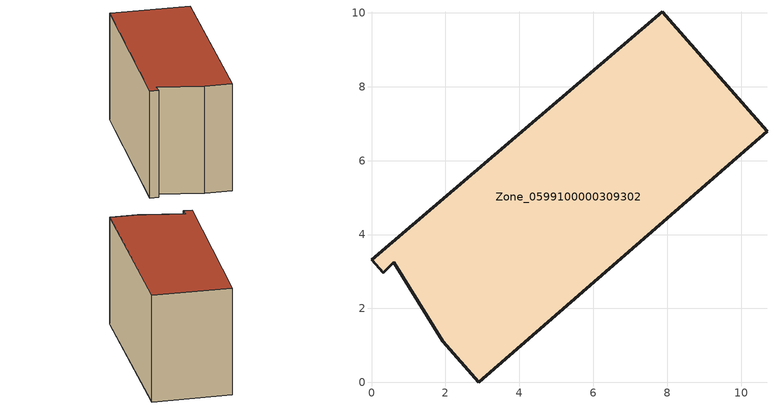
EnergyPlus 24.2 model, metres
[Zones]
Zone_0599100000309302
 floor ground (C_G): 2.9,0 1.93,1.11 0.6,3.25 0.31,2.96 0,3.32 7.87,10.03 10.7,6.8 z0
 wall outside (C_F): 2.9,0 10.7,6.8 7.87,10.03 0,3.32 0.31,2.96 0.6,3.25 1.93,1.11 2.9,0 z0:6.08
 roof outside (C_R): 1.93,1.11 2.9,0 10.7,6.8 7.87,10.03 0,3.32 0.31,2.96 0.6,3.25 z6.08
[BUILDING]
Pand.0599100000309302: North Axis=0; Terrain=City; Loads Convergence Tolerance Value=0.04; Temperature Convergence Tolerance Value=0.4; Solar Distribution=FullExterior; Maximum Number of Warmup Days=25; Minimum Number of Warmup Days=1
[Site:Location]
Rotterdam.The.Hague.AP_ZH_NLD Design_Conditions: Latitude=51.96; Longitude=4.45; Time Zone=1; Elevation=-4.5
[SITE:GROUNDTEMPERATURE:BUILDINGSURFACE]
18, 18, 18, 18, 18, 18, 18, 18, 18, 18, 18, 18
[MATERIAL] Thermal Absorptance=0.9; Solar Absorptance=0.7; Visible Absorptance=0.7
Name | Roughness | Thickness | Conductivity | Density | Specific Heat
G.TI.1946 | MediumSmooth | 0.15 | 1 | 540 | 1210
F.TI.1946 | Rough | 0.3 | 0.857143 | 1920 | 840
R.TI.1946 | MediumRough | 0.2 | 0.1 | 1500 | 1000
[CONSTRUCTION]
C_G: G.TI.1946
C_F: F.TI.1946
C_R: R.TI.1946
[ZONE]
Zone_0599100000309302: Type=1; Multiplier=1; Ceiling Height=Autocalculate; Volume=Autocalculate; Floor Area=autocalculate; Part of Total Floor Area=Yes
[ZONEINFILTRATION:DESIGNFLOWRATE]
Infil_Zone_0599100000309302: Zone or ZoneList or Space or SpaceList=Zone_0599100000309302; Schedule=AlwaysOn; Design Flow Rate Calculation Method=Flow/Area; Flow Rate per Floor Area=0.003; Constant Term Coefficient=1; Temperature Term Coefficient=0; Velocity Term Coefficient=0; Velocity Squared Term Coefficient=0
[HVACTEMPLATE:ZONE:IDEALLOADSAIRSYSTEM]
Zone_0599100000309302: Maximum Heating Supply Air Temperature=50; Minimum Cooling Supply Air Temperature=13; Maximum Heating Supply Air Humidity Ratio=0.0156; Minimum Cooling Supply Air Humidity Ratio=0.0077; Heating Limit=NoLimit; Cooling Limit=NoLimit; Dehumidification Control Type=ConstantSensibleHeatRatio; Cooling Sensible Heat Ratio=0.7; Dehumidification Setpoint=60; Humidification Control Type=None; Humidification Setpoint=30; Outdoor Air Method=None; Outdoor Air Flow Rate per Person=0.00944; Outdoor Air Flow Rate per Zone Floor Area=0; Outdoor Air Flow Rate per Zone=0; Demand Controlled Ventilation Type=None; Outdoor Air Economizer Type=NoEconomizer; Heat Recovery Type=None; Sensible Heat Recovery Effectiveness=0.7; Latent Heat Recovery Effectiveness=0.65
[ZONECONTROL:THERMOSTAT]
ThermostatControl_Zone_0599100000309302: Zone or ZoneList=Zone_0599100000309302; Control Type Schedule=DualSetpointControlType; Control 1=Thermostat_Zone_0599100000309302; Temperature Difference Between Cutout And Setpoint=0
[THERMOSTATSETPOINT:DUALSETPOINT]
Thermostat_Zone_0599100000309302: Heating Setpoint Temperature Schedule=HeatingSetpoint_Zone_0599100000309302; Cooling Setpoint Temperature Schedule=CoolingSetpoint_Zone_0599100000309302
[SCHEDULE:COMPACT]
HeatingSetpoint_Zone_0599100000309302: Through: 12/31, For: AllDays, Until: 24:00, 21
CoolingSetpoint_Zone_0599100000309302: Through: 12/31, For: AllDays, Until: 24:00, 24
DualSetpointControlType: Through: 12/31, For: AllDays, Until: 24:00, 4
AlwaysOn: Through: 12/31, For: AllDays, Until: 24:00, 1
